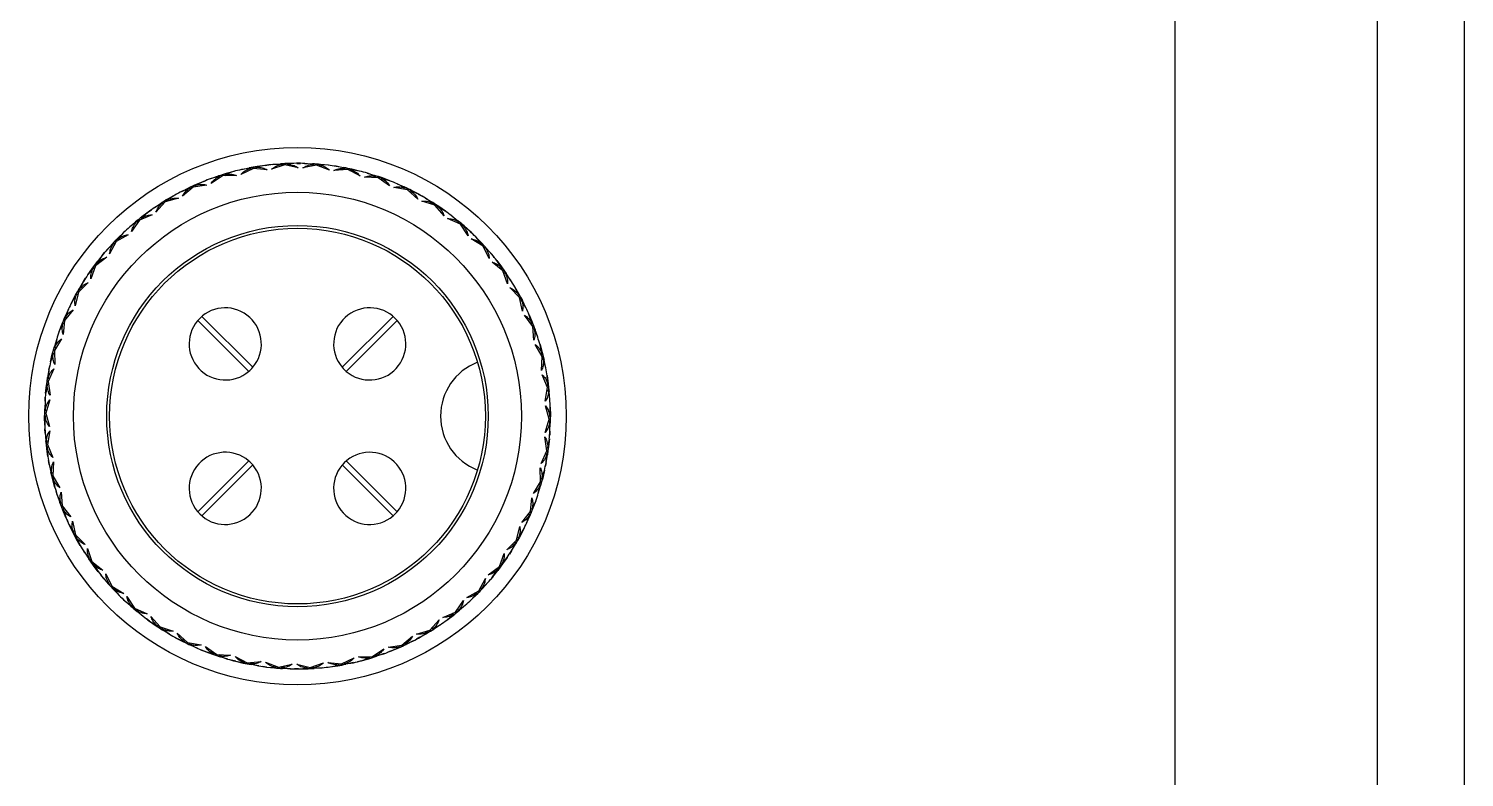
# Model space of a CAD drawing. Header units: millimetres. Extents: x -172 to 278, y -210 to 212.
# Drawn here: x 221.87 to 271.54, y -49.83 to -23.92 of the extents above; entities that cross this region are included whole.
import ezdxf

# ---------------------------------------------------------------- set-up
doc = ezdxf.new("R2010")
doc.units = ezdxf.units.MM

msp = doc.modelspace()

# ---------------------------------------------------------------- linework, layer by layer
at = {"color": 7, "linetype": 'Continuous', "lineweight": 25}
for p, q in [((261.54, -87.332), (261.54, 75.668)), ((268.54, -87.332), (268.54, 75.668)), ((271.54, 74.168), (271.54, -85.832)), ((229.641, -28.756), (229.21, -28.969)), ((229.226, -28.801), (229.497, -28.744)), ((229.523, -28.759), (229.235, -28.799)), ((229.497, -28.744), (229.635, -28.723)), ((229.564, -28.794), (229.523, -28.759)), ((229.635, -28.723), (229.772, -28.695)), ((229.635, -28.723), (229.641, -28.756)), ((230.119, -28.807), (229.641, -28.756)), ((229.726, -28.765), (229.753, -28.718)), ((230.037, -28.656), (229.753, -28.718)), ((230.046, -28.655), (229.772, -28.695)), ((230.046, -28.655), (230.178, -28.639)), ((230.728, -28.632), (230.274, -28.789)), ((230.311, -28.625), (230.586, -28.602)), ((230.61, -28.62), (230.32, -28.624)), ((230.586, -28.602), (230.726, -28.599)), ((230.647, -28.66), (230.61, -28.62)), ((230.726, -28.599), (230.866, -28.588)), ((230.726, -28.599), (230.728, -28.632)), ((231.196, -28.742), (230.728, -28.632)), ((230.811, -28.651), (230.844, -28.609)), ((231.134, -28.582), (230.844, -28.609)), ((231.142, -28.582), (230.866, -28.588)), ((231.142, -28.583), (231.275, -28.583)), ((231.822, -28.645), (231.352, -28.744)), ((231.409, -28.586), (231.685, -28.598)), ((231.707, -28.619), (231.418, -28.586)), ((231.685, -28.598), (231.824, -28.613)), ((231.738, -28.663), (231.707, -28.619)), ((231.824, -28.613), (231.822, -28.645)), ((232.272, -28.814), (231.822, -28.645)), ((231.824, -28.613), (231.964, -28.619)), ((231.902, -28.675), (231.94, -28.637)), ((232.231, -28.647), (231.94, -28.637)), ((232.239, -28.648), (231.964, -28.619)), ((232.905, -28.796), (232.426, -28.835)), ((232.503, -28.685), (232.776, -28.731)), ((232.795, -28.755), (232.512, -28.686)), ((232.776, -28.731), (232.912, -28.764)), ((232.82, -28.803), (232.795, -28.755)), ((232.912, -28.764), (232.905, -28.796)), ((233.331, -29.019), (232.905, -28.796)), ((232.912, -28.764), (233.05, -28.787)), ((232.981, -28.835), (233.023, -28.802)), ((233.311, -28.849), (233.023, -28.802)), ((233.319, -28.851), (233.05, -28.787)), ((227.915, -29.21), (227.655, -29.341)), ((227.923, -29.207), (227.668, -29.313)), ((227.923, -29.207), (228.047, -29.158)), ((228.172, -29.111), (228.433, -29.021)), ((228.578, -29.015), (228.177, -29.28)), ((228.461, -29.033), (228.181, -29.108)), ((228.433, -29.021), (228.568, -28.983)), ((228.507, -29.062), (228.461, -29.033)), ((228.568, -28.983), (228.701, -28.938)), ((228.568, -28.983), (228.578, -29.015)), ((229.059, -29.006), (228.578, -29.015)), ((228.663, -29.013), (228.684, -28.963)), ((228.959, -28.866), (228.684, -28.963)), ((228.967, -28.864), (228.701, -28.938)), ((233.962, -29.081), (233.482, -29.06)), ((233.577, -28.92), (233.841, -29.001)), ((233.857, -29.027), (233.585, -28.923)), ((233.841, -29.001), (233.972, -29.05)), ((233.876, -29.077), (233.857, -29.027)), ((233.972, -29.05), (233.962, -29.081)), ((234.356, -29.356), (233.962, -29.081)), ((233.972, -29.05), (234.106, -29.09)), ((234.032, -29.13), (234.078, -29.102)), ((234.357, -29.184), (234.078, -29.102)), ((234.365, -29.187), (234.106, -29.09)), ((234.612, -29.288), (234.864, -29.401)), ((234.877, -29.429), (234.62, -29.292)), ((227.054, -29.792), (226.591, -29.92)), ((226.923, -29.681), (226.681, -29.844)), ((226.93, -29.677), (226.69, -29.815)), ((227.165, -29.552), (227.413, -29.429)), ((227.443, -29.438), (227.173, -29.548)), ((227.556, -29.405), (227.192, -29.718)), ((227.413, -29.429), (227.542, -29.375)), ((227.491, -29.461), (227.443, -29.438)), ((227.542, -29.375), (227.668, -29.313)), ((227.542, -29.375), (227.556, -29.405)), ((228.032, -29.336), (227.556, -29.405)), ((227.641, -29.393), (227.655, -29.341)), ((234.974, -29.496), (234.5, -29.415)), ((234.864, -29.401), (234.988, -29.466)), ((234.89, -29.481), (234.877, -29.429)), ((234.988, -29.466), (234.974, -29.496)), ((235.33, -29.818), (234.974, -29.496)), ((234.988, -29.466), (235.116, -29.524)), ((235.037, -29.553), (235.086, -29.531)), ((235.353, -29.648), (235.086, -29.531)), ((235.361, -29.652), (235.116, -29.524)), ((235.349, -29.646), (235.477, -29.717)), ((235.593, -29.784), (235.829, -29.927)), ((235.838, -29.956), (235.601, -29.788)), ((225.997, -30.274), (225.778, -30.466)), ((226.004, -30.269), (225.784, -30.436)), ((225.993, -30.277), (226.112, -30.191)), ((226.222, -30.115), (226.452, -29.962)), ((226.482, -29.967), (226.229, -30.11)), ((226.591, -29.92), (226.269, -30.277)), ((226.452, -29.962), (226.574, -29.892)), ((226.534, -29.984), (226.482, -29.967)), ((226.574, -29.892), (226.69, -29.815)), ((226.574, -29.892), (226.591, -29.92)), ((226.673, -29.897), (226.681, -29.844)), ((235.926, -30.035), (235.466, -29.895)), ((235.829, -29.927), (235.944, -30.007)), ((235.838, -29.956), (235.844, -30.01)), ((235.926, -30.035), (235.944, -30.007)), ((236.239, -30.399), (235.926, -30.035)), ((235.944, -30.007), (236.064, -30.08)), ((236.033, -30.084), (235.982, -30.099)), ((236.283, -30.233), (236.033, -30.084)), ((236.29, -30.238), (236.064, -30.08)), ((225.356, -30.792), (225.566, -30.611)), ((225.596, -30.612), (225.363, -30.786)), ((225.698, -30.552), (225.423, -30.947)), ((225.566, -30.611), (225.677, -30.527)), ((225.649, -30.623), (225.596, -30.612)), ((225.677, -30.527), (225.784, -30.436)), ((225.677, -30.527), (225.698, -30.552)), ((226.141, -30.367), (225.698, -30.552)), ((225.777, -30.519), (225.778, -30.466)), ((236.803, -30.688), (236.364, -30.492)), ((236.504, -30.398), (236.721, -30.57)), ((236.725, -30.6), (236.511, -30.403)), ((236.721, -30.57), (236.824, -30.664)), ((236.725, -30.6), (236.725, -30.654)), ((236.803, -30.688), (236.824, -30.664)), ((237.068, -31.089), (236.803, -30.688)), ((236.824, -30.664), (236.934, -30.751)), ((236.903, -30.751), (236.85, -30.76)), ((237.133, -30.93), (236.903, -30.751)), ((237.139, -30.936), (236.934, -30.751)), ((224.891, -31.291), (224.668, -31.717)), ((224.767, -31.367), (224.868, -31.269)), ((224.868, -31.269), (224.962, -31.165)), ((224.868, -31.269), (224.891, -31.291)), ((225.308, -31.052), (224.891, -31.291)), ((225.153, -30.978), (224.96, -31.195)), ((224.965, -31.249), (224.96, -31.195)), ((225.159, -30.972), (224.962, -31.165)), ((237.139, -30.937), (237.236, -31.028)), ((237.592, -31.447), (237.181, -31.197)), ((237.331, -31.121), (237.524, -31.319)), ((237.525, -31.349), (237.338, -31.127)), ((224.41, -31.775), (224.238, -31.991)), ((224.404, -31.782), (224.239, -32.022)), ((224.41, -31.775), (224.495, -31.673)), ((224.582, -31.572), (224.767, -31.367)), ((224.798, -31.364), (224.588, -31.565)), ((224.852, -31.367), (224.798, -31.364)), ((237.525, -31.349), (237.518, -31.403)), ((237.524, -31.319), (237.616, -31.425)), ((237.592, -31.447), (237.616, -31.425)), ((237.804, -31.878), (237.592, -31.447)), ((237.616, -31.425), (237.713, -31.525)), ((237.683, -31.521), (237.629, -31.524)), ((237.888, -31.728), (237.683, -31.521)), ((237.894, -31.735), (237.713, -31.525)), ((237.885, -31.725), (237.978, -31.838)), ((223.912, -32.442), (224.07, -32.216)), ((224.1, -32.209), (223.917, -32.435)), ((224.184, -32.126), (224.015, -32.576)), ((224.07, -32.216), (224.157, -32.106)), ((224.154, -32.206), (224.1, -32.209)), ((224.157, -32.106), (224.238, -31.991)), ((224.157, -32.106), (224.184, -32.126)), ((224.567, -31.836), (224.184, -32.126)), ((224.252, -32.074), (224.239, -32.022)), ((238.278, -32.299), (237.902, -31.999)), ((238.061, -31.942), (238.228, -32.163)), ((238.225, -32.193), (238.067, -31.95)), ((238.225, -32.193), (238.212, -32.245)), ((238.228, -32.163), (238.305, -32.28)), ((238.278, -32.299), (238.305, -32.28)), ((238.305, -32.28), (238.39, -32.391)), ((223.93, -32.707), (223.586, -33.042)), ((223.766, -32.666), (223.623, -32.902)), ((223.762, -32.673), (223.629, -32.932)), ((223.76, -32.678), (223.838, -32.554)), ((238.436, -32.753), (238.278, -32.299)), ((238.36, -32.384), (238.306, -32.379)), ((238.538, -32.615), (238.36, -32.384)), ((238.542, -32.622), (238.39, -32.391)), ((223.357, -33.391), (223.485, -33.146)), ((223.514, -33.135), (223.361, -33.382)), ((223.586, -33.042), (223.476, -33.51)), ((223.485, -33.146), (223.558, -33.026)), ((223.567, -33.125), (223.514, -33.135)), ((223.558, -33.026), (223.623, -32.902)), ((223.558, -33.026), (223.586, -33.042)), ((223.647, -32.983), (223.629, -32.932)), ((238.853, -33.229), (238.518, -32.885)), ((238.682, -32.849), (238.82, -33.088)), ((238.814, -33.118), (238.687, -32.857)), ((238.814, -33.118), (238.794, -33.168)), ((238.82, -33.088), (238.882, -33.214)), ((238.853, -33.229), (238.882, -33.214)), ((238.952, -33.7), (238.853, -33.229)), ((238.882, -33.214), (238.952, -33.335)), ((223.408, -33.65), (223.108, -34.026)), ((223.24, -33.631), (223.127, -33.883)), ((223.236, -33.638), (223.136, -33.912)), ((223.24, -33.631), (223.297, -33.51)), ((238.924, -33.324), (238.871, -33.313)), ((239.071, -33.575), (238.924, -33.324)), ((239.074, -33.583), (238.952, -33.335)), ((239.074, -33.583), (239.131, -33.704)), ((222.924, -34.401), (223.021, -34.142)), ((223.048, -34.128), (222.927, -34.392)), ((223.021, -34.142), (223.078, -34.014)), ((223.048, -34.128), (223.099, -34.111)), ((223.108, -34.026), (223.057, -34.504)), ((223.078, -34.014), (223.127, -33.883)), ((223.108, -34.026), (223.078, -34.014)), ((223.136, -33.912), (223.162, -33.959)), ((227.717, -34.022), (229.479, -35.784)), ((229.62, -35.643), (227.858, -33.881)), ((234.479, -33.881), (232.717, -35.643)), ((232.858, -35.784), (234.62, -34.022)), ((239.307, -34.225), (239.017, -33.842)), ((239.185, -33.826), (239.292, -34.081)), ((239.282, -34.11), (239.189, -33.834)), ((239.282, -34.11), (239.255, -34.157)), ((239.292, -34.081), (239.338, -34.213)), ((239.307, -34.225), (239.338, -34.213)), ((239.346, -34.704), (239.307, -34.225)), ((239.338, -34.213), (239.392, -34.342)), ((223.007, -34.652), (222.757, -35.063)), ((222.839, -34.653), (222.758, -34.918)), ((222.836, -34.662), (222.771, -34.945)), ((239.365, -34.328), (239.314, -34.31)), ((239.479, -34.596), (239.365, -34.328)), ((239.482, -34.604), (239.392, -34.342)), ((222.622, -35.457), (222.685, -35.188)), ((222.71, -35.171), (222.624, -35.448)), ((222.685, -35.188), (222.726, -35.054)), ((222.71, -35.171), (222.759, -35.148)), ((222.726, -35.054), (222.758, -34.918)), ((222.757, -35.063), (222.726, -35.054)), ((222.757, -35.063), (222.767, -35.543)), ((222.771, -34.945), (222.802, -34.99)), ((239.632, -35.269), (239.393, -34.853)), ((239.561, -34.858), (239.635, -35.125)), ((239.622, -35.152), (239.564, -34.867)), ((239.622, -35.152), (239.59, -35.195)), ((239.632, -35.269), (239.664, -35.262)), ((239.635, -35.125), (239.664, -35.262)), ((239.664, -35.262), (239.702, -35.397)), ((222.568, -35.719), (222.522, -35.991)), ((222.567, -35.727), (222.538, -36.017)), ((222.736, -35.696), (222.539, -36.135)), ((222.566, -35.732), (222.594, -35.588)), ((239.611, -35.75), (239.632, -35.269)), ((239.677, -35.379), (239.629, -35.355)), ((239.757, -35.659), (239.677, -35.379)), ((239.758, -35.667), (239.702, -35.397)), ((222.506, -36.248), (222.455, -36.534)), ((222.483, -36.268), (222.507, -36.13)), ((222.506, -36.248), (222.552, -36.219)), ((222.507, -36.13), (222.522, -35.991)), ((222.539, -36.135), (222.507, -36.13)), ((222.538, -36.017), (222.574, -36.057)), ((222.539, -36.135), (222.609, -36.61)), ((239.824, -36.347), (239.639, -35.903)), ((239.828, -36.229), (239.791, -36.268)), ((239.805, -35.93), (239.845, -36.203)), ((239.828, -36.229), (239.807, -35.939)), ((239.845, -36.203), (239.857, -36.343)), ((222.434, -36.809), (222.443, -36.676)), ((222.454, -36.543), (222.483, -36.268)), ((239.743, -36.82), (239.824, -36.347)), ((239.855, -36.461), (239.81, -36.431)), ((239.824, -36.347), (239.857, -36.343)), ((239.899, -36.748), (239.855, -36.461)), ((239.857, -36.343), (239.877, -36.481)), ((239.899, -36.757), (239.877, -36.481)), ((222.418, -37.365), (222.425, -37.225)), ((222.434, -36.809), (222.422, -37.085)), ((222.425, -37.225), (222.422, -37.085)), ((222.457, -37.226), (222.425, -37.225)), ((222.433, -36.818), (222.441, -37.109)), ((222.441, -37.109), (222.482, -37.144)), ((222.597, -36.766), (222.457, -37.226)), ((222.457, -37.226), (222.586, -37.689)), ((239.879, -37.439), (239.751, -36.976)), ((239.898, -37.323), (239.913, -37.032)), ((239.913, -37.023), (239.918, -37.3)), ((222.424, -37.642), (222.418, -37.365)), ((222.438, -37.342), (222.423, -37.632)), ((222.438, -37.342), (222.48, -37.308)), ((239.74, -37.899), (239.879, -37.439)), ((239.895, -37.556), (239.855, -37.521)), ((239.898, -37.323), (239.857, -37.357)), ((239.879, -37.439), (239.912, -37.44)), ((239.903, -37.847), (239.895, -37.556)), ((239.903, -37.856), (239.915, -37.58)), ((239.918, -37.3), (239.912, -37.44)), ((239.912, -37.44), (239.915, -37.58)), ((222.438, -37.921), (222.43, -37.775)), ((222.437, -37.908), (222.46, -38.183)), ((222.438, -37.916), (222.482, -38.204)), ((222.48, -38.322), (222.46, -38.183)), ((222.482, -38.204), (222.527, -38.234)), ((222.594, -37.845), (222.513, -38.318)), ((239.797, -38.53), (239.728, -38.054)), ((239.831, -38.417), (239.882, -38.131)), ((239.883, -38.122), (239.853, -38.397)), ((239.902, -37.856), (239.894, -37.989)), ((222.513, -38.318), (222.48, -38.322)), ((222.492, -38.462), (222.48, -38.322)), ((222.531, -38.735), (222.492, -38.462)), ((222.509, -38.436), (222.546, -38.397)), ((222.509, -38.436), (222.53, -38.726)), ((222.513, -38.318), (222.698, -38.762)), ((239.601, -38.969), (239.797, -38.53)), ((239.799, -38.648), (239.762, -38.608)), ((239.768, -38.946), (239.815, -38.674)), ((239.77, -38.938), (239.799, -38.648)), ((239.831, -38.417), (239.785, -38.445)), ((239.797, -38.53), (239.83, -38.535)), ((239.83, -38.535), (239.815, -38.674)), ((239.853, -38.397), (239.83, -38.535)), ((222.581, -39.011), (222.554, -38.867)), ((222.578, -38.998), (222.635, -39.268)), ((222.58, -39.006), (222.66, -39.286)), ((222.725, -38.915), (222.704, -39.395)), ((229.479, -38.881), (227.717, -40.643)), ((227.858, -40.784), (229.62, -39.022)), ((232.717, -39.022), (234.479, -40.784)), ((234.62, -40.643), (232.858, -38.881)), ((239.579, -39.602), (239.57, -39.122)), ((239.626, -39.494), (239.713, -39.217)), ((239.715, -39.208), (239.652, -39.477)), ((239.768, -38.946), (239.743, -39.077)), ((222.673, -39.403), (222.635, -39.268)), ((222.66, -39.286), (222.708, -39.31)), ((222.704, -39.395), (222.673, -39.403)), ((222.701, -39.54), (222.673, -39.403)), ((222.775, -39.806), (222.701, -39.54)), ((222.704, -39.395), (222.944, -39.812)), ((222.715, -39.513), (222.747, -39.47)), ((222.715, -39.513), (222.773, -39.798)), ((239.329, -40.013), (239.579, -39.602)), ((239.501, -40.003), (239.566, -39.719)), ((239.566, -39.719), (239.535, -39.675)), ((239.626, -39.494), (239.578, -39.517)), ((239.579, -39.602), (239.611, -39.611)), ((239.611, -39.611), (239.579, -39.747)), ((239.652, -39.477), (239.611, -39.611)), ((222.855, -40.061), (222.814, -39.934)), ((222.855, -40.061), (222.945, -40.322)), ((222.857, -40.069), (222.972, -40.337)), ((222.99, -39.961), (223.03, -40.44)), ((239.228, -40.638), (239.279, -40.16)), ((239.498, -40.011), (239.579, -39.747)), ((222.999, -40.452), (222.945, -40.322)), ((222.972, -40.337), (223.023, -40.355)), ((223.03, -40.44), (222.999, -40.452)), ((223.045, -40.584), (222.999, -40.452)), ((223.03, -40.44), (223.32, -40.823)), ((223.152, -40.839), (223.045, -40.584)), ((223.055, -40.555), (223.081, -40.508)), ((223.055, -40.555), (223.148, -40.831)), ((238.929, -41.015), (239.228, -40.638)), ((239.2, -40.753), (239.175, -40.705)), ((239.259, -40.651), (239.21, -40.782)), ((239.228, -40.638), (239.259, -40.651)), ((239.289, -40.537), (239.237, -40.553)), ((239.316, -40.523), (239.259, -40.651)), ((239.289, -40.537), (239.41, -40.273)), ((239.413, -40.264), (239.316, -40.523)), ((223.268, -41.094), (223.206, -40.961)), ((223.262, -41.082), (223.385, -41.329)), ((223.266, -41.089), (223.413, -41.341)), ((223.384, -40.965), (223.483, -41.435)), ((238.75, -41.623), (238.861, -41.155)), ((239.097, -41.034), (239.21, -40.782)), ((239.1, -41.027), (239.2, -40.753)), ((223.455, -41.451), (223.385, -41.329)), ((223.413, -41.341), (223.466, -41.352)), ((223.483, -41.435), (223.455, -41.451)), ((223.516, -41.576), (223.455, -41.451)), ((223.483, -41.435), (223.819, -41.779)), ((223.654, -41.816), (223.516, -41.576)), ((223.523, -41.547), (223.543, -41.497)), ((223.523, -41.547), (223.65, -41.808)), ((238.406, -41.958), (238.75, -41.623)), ((238.708, -41.733), (238.689, -41.682)), ((238.779, -41.639), (238.714, -41.763)), ((238.75, -41.623), (238.779, -41.639)), ((238.823, -41.529), (238.77, -41.539)), ((238.852, -41.519), (238.779, -41.639)), ((238.823, -41.529), (238.976, -41.282)), ((238.98, -41.274), (238.852, -41.519)), ((223.802, -42.054), (223.724, -41.93)), ((223.795, -42.043), (223.947, -42.274)), ((223.799, -42.05), (223.977, -42.281)), ((223.901, -41.912), (224.058, -42.366)), ((238.153, -42.539), (238.321, -42.089)), ((238.57, -41.999), (238.498, -42.111)), ((238.57, -41.999), (238.714, -41.763)), ((238.575, -41.992), (238.708, -41.733)), ((224.032, -42.385), (223.947, -42.274)), ((223.977, -42.281), (224.03, -42.285)), ((224.058, -42.366), (224.032, -42.385)), ((224.109, -42.502), (224.032, -42.385)), ((224.058, -42.366), (224.434, -42.665)), ((224.276, -42.722), (224.109, -42.502)), ((224.111, -42.472), (224.125, -42.42)), ((224.111, -42.472), (224.27, -42.715)), ((237.77, -42.829), (238.153, -42.539)), ((237.927, -42.89), (238.099, -42.673)), ((237.932, -42.883), (238.097, -42.643)), ((238.097, -42.643), (238.085, -42.591)), ((238.179, -42.559), (238.099, -42.673)), ((238.153, -42.539), (238.179, -42.559)), ((238.266, -42.449), (238.179, -42.559)), ((238.237, -42.456), (238.183, -42.459)), ((238.237, -42.456), (238.419, -42.23)), ((238.425, -42.222), (238.266, -42.449)), ((224.452, -42.94), (224.359, -42.827)), ((224.443, -42.93), (224.623, -43.14)), ((224.449, -42.937), (224.654, -43.143)), ((224.532, -42.787), (224.745, -43.218)), ((224.721, -43.24), (224.623, -43.14)), ((224.654, -43.143), (224.707, -43.141)), ((237.445, -43.373), (237.669, -42.948)), ((237.539, -43.301), (237.748, -43.1)), ((237.754, -43.093), (237.569, -43.298)), ((237.927, -42.89), (237.842, -42.992)), ((224.745, -43.218), (224.721, -43.24)), ((224.812, -43.346), (224.721, -43.24)), ((224.745, -43.218), (225.156, -43.467)), ((224.811, -43.316), (224.818, -43.262)), ((224.811, -43.316), (224.999, -43.537)), ((225.005, -43.544), (224.812, -43.346)), ((225.208, -43.738), (225.101, -43.637)), ((225.268, -43.576), (225.533, -43.976)), ((237.029, -43.613), (237.445, -43.373)), ((237.177, -43.693), (237.375, -43.5)), ((237.183, -43.687), (237.377, -43.469)), ((237.377, -43.469), (237.371, -43.416)), ((237.469, -43.396), (237.375, -43.5)), ((237.445, -43.373), (237.469, -43.396)), ((237.569, -43.298), (237.469, -43.396)), ((237.539, -43.301), (237.485, -43.298)), ((225.198, -43.729), (225.403, -43.914)), ((225.204, -43.735), (225.433, -43.914)), ((225.512, -44.001), (225.403, -43.914)), ((225.433, -43.914), (225.486, -43.905)), ((225.533, -43.976), (225.512, -44.001)), ((225.616, -44.095), (225.512, -44.001)), ((225.533, -43.976), (225.972, -44.173)), ((225.611, -44.065), (225.612, -44.011)), ((225.611, -44.065), (225.825, -44.262)), ((225.833, -44.267), (225.616, -44.095)), ((236.195, -44.298), (236.639, -44.112)), ((236.339, -44.391), (236.559, -44.199)), ((236.659, -44.138), (236.553, -44.229)), ((236.559, -44.199), (236.56, -44.145)), ((236.639, -44.112), (236.914, -43.718)), ((236.639, -44.112), (236.659, -44.138)), ((236.771, -44.053), (236.659, -44.138)), ((236.74, -44.053), (236.688, -44.042)), ((236.74, -44.053), (236.974, -43.879)), ((236.98, -43.873), (236.771, -44.053)), ((226.047, -44.426), (225.939, -44.348)), ((226.046, -44.427), (226.273, -44.585)), ((226.053, -44.432), (226.303, -44.581)), ((226.097, -44.266), (226.411, -44.63)), ((226.393, -44.658), (226.273, -44.585)), ((226.303, -44.581), (226.355, -44.565)), ((226.411, -44.63), (226.393, -44.658)), ((226.508, -44.738), (226.393, -44.658)), ((226.411, -44.63), (226.87, -44.77)), ((226.499, -44.709), (226.492, -44.655)), ((235.746, -44.745), (236.068, -44.388)), ((235.884, -44.703), (235.763, -44.772)), ((235.854, -44.698), (235.803, -44.681)), ((235.854, -44.698), (236.107, -44.555)), ((236.115, -44.55), (235.884, -44.703)), ((236.333, -44.396), (236.553, -44.229)), ((226.499, -44.709), (226.736, -44.877)), ((226.744, -44.881), (226.508, -44.738)), ((226.976, -45.013), (227.221, -45.141)), ((226.983, -45.017), (227.25, -45.134)), ((227.006, -44.847), (227.363, -45.169)), ((227.348, -45.198), (227.221, -45.141)), ((227.25, -45.134), (227.299, -45.112)), ((227.363, -45.169), (227.348, -45.198)), ((227.472, -45.264), (227.348, -45.198)), ((227.363, -45.169), (227.837, -45.25)), ((227.46, -45.236), (227.447, -45.183)), ((234.781, -45.26), (235.145, -44.946)), ((234.894, -45.227), (235.163, -45.117)), ((235.171, -45.113), (234.924, -45.236)), ((235.283, -44.873), (235.746, -44.745)), ((235.406, -44.987), (235.29, -45.051)), ((235.407, -44.987), (235.646, -44.85)), ((235.414, -44.983), (235.656, -44.821)), ((235.763, -44.772), (235.646, -44.85)), ((235.656, -44.821), (235.663, -44.767)), ((235.746, -44.745), (235.763, -44.772)), ((227.46, -45.236), (227.716, -45.373)), ((227.725, -45.376), (227.472, -45.264)), ((227.972, -45.477), (227.848, -45.428)), ((227.972, -45.478), (228.23, -45.574)), ((227.98, -45.481), (228.259, -45.563)), ((227.981, -45.309), (228.375, -45.584)), ((228.364, -45.615), (228.23, -45.574)), ((228.259, -45.563), (228.305, -45.535)), ((228.375, -45.584), (228.364, -45.615)), ((228.496, -45.664), (228.364, -45.615)), ((228.375, -45.584), (228.855, -45.605)), ((228.48, -45.638), (228.46, -45.588)), ((228.48, -45.638), (228.751, -45.742)), ((228.76, -45.744), (228.496, -45.664)), ((229.006, -45.646), (229.431, -45.869)), ((232.696, -45.909), (233.127, -45.696)), ((233.278, -45.659), (233.759, -45.65)), ((233.768, -45.681), (233.636, -45.727)), ((233.652, -45.701), (233.673, -45.652)), ((233.759, -45.65), (234.159, -45.385)), ((233.759, -45.65), (233.768, -45.681)), ((233.903, -45.644), (233.768, -45.681)), ((233.875, -45.632), (233.83, -45.603)), ((233.875, -45.632), (234.156, -45.557)), ((234.165, -45.553), (233.903, -45.644)), ((234.413, -45.458), (234.29, -45.507)), ((234.305, -45.329), (234.781, -45.26)), ((234.414, -45.458), (234.669, -45.352)), ((234.422, -45.455), (234.682, -45.324)), ((234.794, -45.29), (234.669, -45.352)), ((234.682, -45.324), (234.696, -45.272)), ((234.781, -45.26), (234.794, -45.29)), ((234.924, -45.236), (234.794, -45.29)), ((234.894, -45.227), (234.846, -45.204)), ((229.031, -45.817), (228.889, -45.78)), ((229.018, -45.814), (229.287, -45.878)), ((229.026, -45.816), (229.313, -45.863)), ((229.425, -45.901), (229.287, -45.878)), ((229.313, -45.863), (229.355, -45.829)), ((229.431, -45.869), (229.425, -45.901)), ((229.561, -45.933), (229.425, -45.901)), ((229.431, -45.869), (229.91, -45.83)), ((229.542, -45.909), (229.516, -45.862)), ((229.542, -45.909), (229.824, -45.979)), ((229.833, -45.98), (229.561, -45.933)), ((230.098, -46.016), (229.965, -45.999)), ((230.065, -45.851), (230.515, -46.02)), ((230.098, -46.017), (230.372, -46.046)), ((230.106, -46.018), (230.397, -46.028)), ((230.512, -46.052), (230.372, -46.046)), ((230.397, -46.028), (230.435, -45.99)), ((230.515, -46.02), (230.512, -46.052)), ((230.652, -46.067), (230.512, -46.052)), ((230.515, -46.02), (230.985, -45.92)), ((230.63, -46.046), (230.599, -46.002)), ((230.63, -46.046), (230.919, -46.079)), ((230.928, -46.079), (230.652, -46.067)), ((231.208, -46.082), (231.061, -46.082)), ((231.141, -45.922), (231.609, -46.033)), ((231.195, -46.082), (231.471, -46.077)), ((231.203, -46.082), (231.493, -46.056)), ((231.61, -46.066), (231.471, -46.077)), ((231.493, -46.056), (231.526, -46.013)), ((231.609, -46.033), (232.063, -45.876)), ((231.609, -46.033), (231.61, -46.066)), ((231.75, -46.063), (231.61, -46.066)), ((231.726, -46.044), (231.69, -46.005)), ((231.726, -46.044), (232.017, -46.041)), ((232.026, -46.04), (231.75, -46.063)), ((232.218, -45.858), (232.696, -45.909)), ((232.291, -46.01), (232.565, -45.97)), ((232.299, -46.009), (232.584, -45.947)), ((232.702, -45.941), (232.565, -45.97)), ((232.584, -45.947), (232.611, -45.9)), ((232.696, -45.909), (232.702, -45.941)), ((232.84, -45.921), (232.702, -45.941)), ((232.814, -45.906), (232.772, -45.871)), ((232.814, -45.906), (233.102, -45.866)), ((233.111, -45.864), (232.84, -45.921)), ((233.383, -45.797), (233.24, -45.834)), ((233.37, -45.801), (233.636, -45.727)), ((233.378, -45.799), (233.652, -45.701))]:
    msp.add_line(p, q, dxfattribs=at)
for radius in [9.3, 7.75, 6.6, 6.5]:
    msp.add_circle((231.168, -37.332), radius, dxfattribs=at)
for centre, radius, start, end in [((231.168, -37.332), 8.75, 102.7653, 104.6272), ((231.168, -37.332), 8.75, 99.1815, 101.0146), ((231.168, -37.332), 8.75, 95.5653, 97.4272), ((231.168, -37.332), 8.75, 91.9815, 93.8146), ((231.168, -37.332), 8.75, 88.3653, 90.2272), ((231.168, -37.332), 8.75, 84.7815, 86.6146), ((231.168, -37.332), 8.75, 81.1653, 83.0272), ((231.168, -37.332), 8.75, 77.5815, 79.4146), ((231.168, -37.332), 8.75, 109.9653, 111.8272), ((231.168, -37.332), 8.75, 106.3815, 108.2146), ((231.168, -37.332), 8.75, 73.9653, 75.8272), ((231.168, -37.332), 8.75, 70.3815, 72.2146), ((231.168, -37.332), 8.75, 66.7653, 68.6272), ((231.168, -37.332), 8.75, 117.1653, 119.0272), ((231.168, -37.332), 8.75, 113.5815, 115.4146), ((231.168, -37.332), 8.75, 63.1815, 65.0146), ((231.168, -37.332), 8.75, 59.5653, 61.4272), ((231.168, -37.332), 8.75, 124.3653, 126.2272), ((231.168, -37.332), 8.75, 120.7815, 122.6146), ((231.168, -37.332), 8.75, 55.9815, 57.8125), ((231.168, -37.332), 8.75, 52.3653, 54.2272), ((231.168, -37.332), 8.75, 131.5653, 133.4272), ((231.168, -37.332), 8.75, 127.9815, 129.8146), ((231.168, -37.332), 8.75, 48.7806, 50.6146), ((231.168, -37.332), 8.75, 135.1815, 137.0146), ((231.168, -37.332), 8.75, 45.1653, 47.0272), ((231.168, -37.332), 8.75, 138.7653, 140.6272), ((231.168, -37.332), 8.75, 41.5815, 43.4146), ((231.168, -37.332), 8.75, 37.9653, 39.8272), ((231.168, -37.332), 8.75, 142.3815, 144.2146), ((231.168, -37.332), 8.75, 34.3815, 36.2146), ((231.168, -37.332), 8.75, 145.9653, 147.8253), ((231.168, -37.332), 8.75, 30.7653, 32.6272), ((231.168, -37.332), 8.75, 149.5834, 151.4146), ((231.168, -37.332), 8.75, 27.1815, 29.0146), ((231.168, -37.332), 8.75, 153.1653, 155.0272), ((228.668, -34.832), 1.25, 319.5886, 310.4114), ((233.668, -34.832), 1.25, 229.5886, 220.4114), ((231.168, -37.332), 8.75, 23.5653, 25.4272), ((231.168, -37.332), 8.75, 156.7815, 158.6146), ((231.168, -37.332), 8.75, 19.9815, 21.8146), ((231.168, -37.332), 8.75, 160.3653, 162.2272), ((231.168, -37.332), 8.75, 16.3653, 18.2272), ((231.168, -37.332), 8.75, 163.9815, 165.8146), ((231.168, -37.332), 8.75, 12.7815, 14.6146), ((231.168, -37.332), 8.75, 167.5653, 169.4272), ((228.668, -34.832), 1.25, 310.4114, 319.5886), ((233.668, -34.832), 1.25, 220.4114, 229.5886), ((238.118, -37.332), 2, 111.1985, 248.8015), ((231.168, -37.332), 8.75, 9.1653, 11.0272), ((231.168, -37.332), 8.75, 171.1815, 173.0146), ((231.168, -37.332), 8.75, 5.5815, 7.4146), ((231.168, -37.332), 8.75, 174.7653, 176.6272), ((231.168, -37.332), 8.75, 1.9653, 3.8272), ((231.168, -37.332), 8.75, 178.3815, 180.2146), ((231.168, -37.332), 8.75, 181.9653, 183.8272), ((231.168, -37.332), 8.75, 358.3815, 0.2146), ((231.168, -37.332), 8.75, 185.5815, 187.4146), ((231.168, -37.332), 8.75, 354.7653, 356.6272), ((231.168, -37.332), 8.75, 189.1653, 191.0272), ((228.668, -39.832), 1.25, 49.5886, 40.4114), ((233.668, -39.832), 1.25, 319.5886, 310.4114), ((231.168, -37.332), 8.75, 351.1815, 353.0146), ((228.668, -39.832), 1.25, 40.4114, 49.5886), ((231.168, -37.332), 8.75, 347.5653, 349.4272), ((231.168, -37.332), 8.75, 192.7815, 194.6146), ((231.168, -37.332), 8.75, 343.9815, 345.8146), ((231.168, -37.332), 8.75, 196.3653, 198.2272), ((231.168, -37.332), 8.75, 340.3653, 342.2272), ((231.168, -37.332), 8.75, 199.9815, 201.8146), ((233.668, -39.832), 1.25, 310.4114, 319.5886), ((231.168, -37.332), 8.75, 336.7815, 338.6146), ((231.168, -37.332), 8.75, 203.5653, 205.4272), ((231.168, -37.332), 8.75, 333.1653, 335.0272), ((231.168, -37.332), 8.75, 207.1815, 209.0146), ((231.168, -37.332), 8.75, 329.5815, 331.4146), ((231.168, -37.332), 8.75, 210.7653, 212.6272), ((231.168, -37.332), 8.75, 325.9653, 327.8272), ((231.168, -37.332), 8.75, 214.3815, 216.2146), ((231.168, -37.332), 8.75, 217.9653, 219.8272), ((231.168, -37.332), 8.75, 322.3815, 324.2146), ((231.168, -37.332), 8.75, 221.5815, 223.4146), ((231.168, -37.332), 8.75, 318.7653, 320.6272), ((231.168, -37.332), 8.75, 225.1653, 227.0272), ((231.168, -37.332), 8.75, 311.5653, 313.4272), ((231.168, -37.332), 8.75, 315.1815, 317.0146), ((231.168, -37.332), 8.75, 228.7815, 230.6146), ((231.168, -37.332), 8.75, 307.9815, 309.8146), ((231.168, -37.332), 8.75, 232.3653, 234.2272), ((231.168, -37.332), 8.75, 235.9815, 237.8146), ((231.168, -37.332), 8.75, 300.7815, 302.6146), ((231.168, -37.332), 8.75, 304.3653, 306.2272), ((231.168, -37.332), 8.75, 239.5653, 241.4272), ((231.168, -37.332), 8.75, 243.1806, 245.0146), ((231.168, -37.332), 8.75, 297.1653, 299.0272), ((231.168, -37.332), 8.75, 246.7653, 248.6272), ((231.168, -37.332), 8.75, 250.3815, 252.2146), ((231.168, -37.332), 8.75, 286.3815, 288.2146), ((231.168, -37.332), 8.75, 289.9653, 291.8272), ((231.168, -37.332), 8.75, 293.5815, 295.4146), ((231.168, -37.332), 8.75, 253.9653, 255.8272), ((231.168, -37.332), 8.75, 257.5815, 259.4146), ((231.168, -37.332), 8.75, 261.1653, 263.0272), ((231.168, -37.332), 8.75, 264.7815, 266.6146), ((231.168, -37.332), 8.75, 268.3653, 270.2272), ((231.168, -37.332), 8.75, 271.9815, 273.8146), ((231.168, -37.332), 8.75, 275.5653, 277.4272), ((231.168, -37.332), 8.75, 279.1815, 281.0146), ((231.168, -37.332), 8.75, 282.7653, 284.6272)]:
    msp.add_arc(centre, radius, start, end, dxfattribs=at)
for points, knots in [([(229.21, -28.969), (229.249, -28.928), (229.335, -28.838), (229.457, -28.787), (229.523, -28.759)], [0, 0, 0, 0, 0.454807, 1, 1, 1, 1]), ([(229.753, -28.718), (229.825, -28.722), (229.956, -28.728), (230.068, -28.782), (230.119, -28.807)], [0, 0, 0, 0, 0.5451928, 1, 1, 1, 1]), ([(230.274, -28.789), (230.318, -28.754), (230.414, -28.676), (230.541, -28.64), (230.61, -28.62)], [0, 0, 0, 0, 0.454807, 1, 1, 1, 1]), ([(230.844, -28.609), (230.914, -28.621), (231.044, -28.644), (231.148, -28.712), (231.196, -28.742)], [0, 0, 0, 0, 0.545193, 1, 1, 1, 1]), ([(231.352, -28.744), (231.4, -28.715), (231.505, -28.649), (231.636, -28.63), (231.707, -28.619)], [0, 0, 0, 0, 0.454807, 1, 1, 1, 1]), ([(231.94, -28.637), (232.008, -28.658), (232.134, -28.697), (232.229, -28.777), (232.272, -28.814)], [0, 0, 0, 0, 0.545193, 1, 1, 1, 1]), ([(232.426, -28.835), (232.478, -28.812), (232.591, -28.76), (232.723, -28.757), (232.795, -28.755)], [0, 0, 0, 0, 0.454807, 1, 1, 1, 1]), ([(233.023, -28.802), (233.089, -28.832), (233.209, -28.886), (233.293, -28.977), (233.331, -29.019)], [0, 0, 0, 0, 0.545193, 1, 1, 1, 1]), ([(228.177, -29.28), (228.211, -29.235), (228.285, -29.135), (228.399, -29.069), (228.461, -29.033)], [0, 0, 0, 0, 0.454807, 1, 1, 1, 1]), ([(228.684, -28.963), (228.756, -28.958), (228.887, -28.948), (229.005, -28.987), (229.059, -29.006)], [0, 0, 0, 0, 0.545193, 1, 1, 1, 1]), ([(233.482, -29.06), (233.535, -29.043), (233.654, -29.006), (233.785, -29.019), (233.857, -29.027)], [0, 0, 0, 0, 0.454807, 1, 1, 1, 1]), ([(234.078, -29.102), (234.139, -29.139), (234.251, -29.208), (234.323, -29.31), (234.356, -29.356)], [0, 0, 0, 0, 0.545193, 1, 1, 1, 1]), ([(226.681, -29.844), (226.749, -29.821), (226.874, -29.778), (226.998, -29.788), (227.054, -29.792)], [0, 0, 0, 0, 0.545193, 1, 1, 1, 1]), ([(227.192, -29.718), (227.219, -29.669), (227.281, -29.561), (227.385, -29.481), (227.443, -29.438)], [0, 0, 0, 0, 0.454807, 1, 1, 1, 1]), ([(227.655, -29.341), (227.725, -29.326), (227.855, -29.3), (227.976, -29.324), (228.032, -29.336)], [0, 0, 0, 0, 0.545193, 1, 1, 1, 1]), ([(234.5, -29.415), (234.556, -29.405), (234.678, -29.383), (234.806, -29.413), (234.877, -29.429)], [0, 0, 0, 0, 0.454807, 1, 1, 1, 1]), ([(235.086, -29.531), (235.143, -29.576), (235.245, -29.659), (235.304, -29.768), (235.33, -29.818)], [0, 0, 0, 0, 0.545193, 1, 1, 1, 1]), ([(226.269, -30.277), (226.29, -30.225), (226.337, -30.11), (226.431, -30.017), (226.482, -29.967)], [0, 0, 0, 0, 0.454807, 1, 1, 1, 1]), ([(235.466, -29.895), (235.523, -29.892), (235.647, -29.886), (235.77, -29.931), (235.838, -29.956)], [0, 0, 0, 0, 0.454807, 1, 1, 1, 1]), ([(236.033, -30.084), (236.083, -30.135), (236.175, -30.23), (236.219, -30.346), (236.239, -30.399)], [0, 0, 0, 0, 0.545193, 1, 1, 1, 1]), ([(225.423, -30.947), (225.438, -30.892), (225.47, -30.772), (225.552, -30.669), (225.596, -30.612)], [0, 0, 0, 0, 0.454807, 1, 1, 1, 1]), ([(225.778, -30.466), (225.842, -30.434), (225.961, -30.376), (226.085, -30.37), (226.141, -30.367)], [0, 0, 0, 0, 0.545193, 1, 1, 1, 1]), ([(236.364, -30.492), (236.421, -30.496), (236.545, -30.506), (236.662, -30.567), (236.725, -30.6)], [0, 0, 0, 0, 0.454807, 1, 1, 1, 1]), ([(236.903, -30.751), (236.947, -30.808), (237.026, -30.914), (237.055, -31.034), (237.068, -31.089)], [0, 0, 0, 0, 0.545193, 1, 1, 1, 1]), ([(224.96, -31.195), (225.02, -31.156), (225.13, -31.084), (225.252, -31.062), (225.308, -31.052)], [0, 0, 0, 0, 0.545193, 1, 1, 1, 1]), ([(237.181, -31.197), (237.236, -31.209), (237.358, -31.233), (237.466, -31.308), (237.525, -31.349)], [0, 0, 0, 0, 0.454807, 1, 1, 1, 1]), ([(224.668, -31.717), (224.676, -31.661), (224.693, -31.538), (224.761, -31.425), (224.798, -31.364)], [0, 0, 0, 0, 0.454807, 1, 1, 1, 1]), ([(237.683, -31.521), (237.719, -31.584), (237.784, -31.699), (237.798, -31.822), (237.804, -31.878)], [0, 0, 0, 0, 0.545193, 1, 1, 1, 1]), ([(224.015, -32.576), (224.016, -32.52), (224.018, -32.395), (224.071, -32.275), (224.1, -32.209)], [0, 0, 0, 0, 0.454807, 1, 1, 1, 1]), ([(224.239, -32.022), (224.294, -31.975), (224.395, -31.89), (224.513, -31.853), (224.567, -31.836)], [0, 0, 0, 0, 0.545193, 1, 1, 1, 1]), ([(237.902, -31.999), (237.956, -32.017), (238.073, -32.057), (238.172, -32.145), (238.225, -32.193)], [0, 0, 0, 0, 0.454807, 1, 1, 1, 1]), ([(223.629, -32.932), (223.677, -32.879), (223.766, -32.782), (223.879, -32.73), (223.93, -32.707)], [0, 0, 0, 0, 0.545193, 1, 1, 1, 1]), ([(238.36, -32.384), (238.388, -32.45), (238.438, -32.572), (238.436, -32.696), (238.436, -32.753)], [0, 0, 0, 0, 0.545193, 1, 1, 1, 1]), ([(223.476, -33.51), (223.469, -33.454), (223.455, -33.331), (223.493, -33.204), (223.514, -33.135)], [0, 0, 0, 0, 0.454807, 1, 1, 1, 1]), ([(238.518, -32.885), (238.568, -32.91), (238.68, -32.964), (238.767, -33.064), (238.814, -33.118)], [0, 0, 0, 0, 0.454807, 1, 1, 1, 1]), ([(223.136, -33.912), (223.178, -33.853), (223.254, -33.745), (223.359, -33.68), (223.408, -33.65)], [0, 0, 0, 0, 0.545193, 1, 1, 1, 1]), ([(238.924, -33.324), (238.943, -33.393), (238.977, -33.521), (238.96, -33.644), (238.952, -33.7)], [0, 0, 0, 0, 0.545193, 1, 1, 1, 1]), ([(223.057, -34.504), (223.044, -34.449), (223.015, -34.329), (223.036, -34.199), (223.048, -34.128)], [0, 0, 0, 0, 0.454807, 1, 1, 1, 1]), ([(239.017, -33.842), (239.064, -33.872), (239.168, -33.94), (239.242, -34.05), (239.282, -34.11)], [0, 0, 0, 0, 0.454807, 1, 1, 1, 1]), ([(222.771, -34.945), (222.805, -34.882), (222.867, -34.765), (222.963, -34.687), (223.007, -34.652)], [0, 0, 0, 0, 0.5451928, 1, 1, 1, 1]), ([(239.365, -34.328), (239.375, -34.399), (239.393, -34.53), (239.361, -34.649), (239.346, -34.704)], [0, 0, 0, 0, 0.545193, 1, 1, 1, 1]), ([(222.767, -35.543), (222.747, -35.49), (222.702, -35.374), (222.707, -35.243), (222.71, -35.171)], [0, 0, 0, 0, 0.454807, 1, 1, 1, 1]), ([(239.393, -34.853), (239.436, -34.889), (239.53, -34.97), (239.589, -35.088), (239.622, -35.152)], [0, 0, 0, 0, 0.454807, 1, 1, 1, 1]), ([(222.538, -36.017), (222.564, -35.949), (222.61, -35.826), (222.697, -35.737), (222.736, -35.696)], [0, 0, 0, 0, 0.545193, 1, 1, 1, 1]), ([(239.677, -35.379), (239.678, -35.451), (239.68, -35.582), (239.633, -35.697), (239.611, -35.75)], [0, 0, 0, 0, 0.545193, 1, 1, 1, 1]), ([(222.609, -36.61), (222.582, -36.561), (222.524, -36.451), (222.512, -36.32), (222.506, -36.248)], [0, 0, 0, 0, 0.454807, 1, 1, 1, 1]), ([(239.639, -35.903), (239.677, -35.945), (239.761, -36.036), (239.804, -36.161), (239.828, -36.229)], [0, 0, 0, 0, 0.4548074, 1, 1, 1, 1]), ([(239.855, -36.461), (239.847, -36.532), (239.832, -36.663), (239.771, -36.771), (239.743, -36.82)], [0, 0, 0, 0, 0.545193, 1, 1, 1, 1]), ([(222.441, -37.109), (222.458, -37.039), (222.489, -36.911), (222.563, -36.811), (222.597, -36.766)], [0, 0, 0, 0, 0.545193, 1, 1, 1, 1]), ([(239.751, -36.976), (239.784, -37.022), (239.855, -37.123), (239.883, -37.252), (239.898, -37.323)], [0, 0, 0, 0, 0.4548074, 1, 1, 1, 1]), ([(222.586, -37.689), (222.553, -37.643), (222.481, -37.541), (222.454, -37.412), (222.438, -37.342)], [0, 0, 0, 0, 0.454807, 1, 1, 1, 1]), ([(239.895, -37.556), (239.878, -37.626), (239.848, -37.754), (239.773, -37.854), (239.74, -37.899)], [0, 0, 0, 0, 0.545193, 1, 1, 1, 1]), ([(222.482, -38.204), (222.49, -38.133), (222.505, -38.002), (222.566, -37.894), (222.594, -37.845)], [0, 0, 0, 0, 0.545193, 1, 1, 1, 1]), ([(239.728, -38.054), (239.755, -38.104), (239.813, -38.214), (239.824, -38.345), (239.831, -38.417)], [0, 0, 0, 0, 0.454807, 1, 1, 1, 1]), ([(222.698, -38.762), (222.66, -38.72), (222.576, -38.628), (222.532, -38.504), (222.509, -38.436)], [0, 0, 0, 0, 0.4548074, 1, 1, 1, 1]), ([(239.799, -38.648), (239.773, -38.715), (239.726, -38.839), (239.64, -38.928), (239.601, -38.969)], [0, 0, 0, 0, 0.545193, 1, 1, 1, 1]), ([(222.66, -39.286), (222.659, -39.214), (222.657, -39.082), (222.704, -38.967), (222.725, -38.915)], [0, 0, 0, 0, 0.545193, 1, 1, 1, 1]), ([(239.57, -39.122), (239.59, -39.174), (239.634, -39.29), (239.629, -39.422), (239.626, -39.494)], [0, 0, 0, 0, 0.454807, 1, 1, 1, 1]), ([(222.944, -39.812), (222.901, -39.775), (222.806, -39.695), (222.747, -39.577), (222.715, -39.513)], [0, 0, 0, 0, 0.454807, 1, 1, 1, 1]), ([(239.566, -39.719), (239.532, -39.783), (239.47, -39.899), (239.373, -39.977), (239.329, -40.013)], [0, 0, 0, 0, 0.545193, 1, 1, 1, 1]), ([(222.972, -40.337), (222.962, -40.266), (222.943, -40.135), (222.976, -40.015), (222.99, -39.961)], [0, 0, 0, 0, 0.545193, 1, 1, 1, 1]), ([(239.279, -40.16), (239.293, -40.215), (239.322, -40.336), (239.301, -40.466), (239.289, -40.537)], [0, 0, 0, 0, 0.454807, 1, 1, 1, 1]), ([(223.32, -40.823), (223.272, -40.792), (223.168, -40.725), (223.095, -40.615), (223.055, -40.555)], [0, 0, 0, 0, 0.454807, 1, 1, 1, 1]), ([(223.413, -41.341), (223.394, -41.271), (223.36, -41.144), (223.377, -41.021), (223.384, -40.965)], [0, 0, 0, 0, 0.545193, 1, 1, 1, 1]), ([(238.861, -41.155), (238.867, -41.211), (238.881, -41.334), (238.844, -41.461), (238.823, -41.529)], [0, 0, 0, 0, 0.454807, 1, 1, 1, 1]), ([(239.2, -40.753), (239.159, -40.812), (239.083, -40.92), (238.977, -40.985), (238.929, -41.015)], [0, 0, 0, 0, 0.545193, 1, 1, 1, 1]), ([(223.819, -41.779), (223.768, -41.755), (223.657, -41.7), (223.57, -41.601), (223.523, -41.547)], [0, 0, 0, 0, 0.454807, 1, 1, 1, 1]), ([(223.977, -42.281), (223.949, -42.215), (223.899, -42.093), (223.9, -41.969), (223.901, -41.912)], [0, 0, 0, 0, 0.5451928, 1, 1, 1, 1]), ([(238.321, -42.089), (238.321, -42.145), (238.319, -42.269), (238.266, -42.39), (238.237, -42.456)], [0, 0, 0, 0, 0.454807, 1, 1, 1, 1]), ([(238.708, -41.733), (238.66, -41.786), (238.571, -41.883), (238.458, -41.935), (238.406, -41.958)], [0, 0, 0, 0, 0.545193, 1, 1, 1, 1]), ([(224.434, -42.665), (224.381, -42.647), (224.263, -42.608), (224.165, -42.52), (224.111, -42.472)], [0, 0, 0, 0, 0.4548074, 1, 1, 1, 1]), ([(238.097, -42.643), (238.042, -42.69), (237.942, -42.775), (237.824, -42.812), (237.77, -42.829)], [0, 0, 0, 0, 0.545193, 1, 1, 1, 1]), ([(224.654, -43.143), (224.618, -43.081), (224.553, -42.966), (224.539, -42.843), (224.532, -42.787)], [0, 0, 0, 0, 0.545193, 1, 1, 1, 1]), ([(237.669, -42.948), (237.661, -43.004), (237.644, -43.127), (237.576, -43.24), (237.539, -43.301)], [0, 0, 0, 0, 0.454807, 1, 1, 1, 1]), ([(225.156, -43.467), (225.101, -43.456), (224.979, -43.431), (224.87, -43.356), (224.811, -43.316)], [0, 0, 0, 0, 0.454807, 1, 1, 1, 1]), ([(225.433, -43.914), (225.39, -43.857), (225.311, -43.751), (225.282, -43.63), (225.268, -43.576)], [0, 0, 0, 0, 0.545193, 1, 1, 1, 1]), ([(237.377, -43.469), (237.317, -43.509), (237.206, -43.581), (237.084, -43.603), (237.029, -43.613)], [0, 0, 0, 0, 0.545193, 1, 1, 1, 1]), ([(225.972, -44.173), (225.916, -44.168), (225.792, -44.159), (225.675, -44.098), (225.611, -44.065)], [0, 0, 0, 0, 0.454807, 1, 1, 1, 1]), ([(236.559, -44.199), (236.494, -44.231), (236.376, -44.289), (236.252, -44.295), (236.195, -44.298)], [0, 0, 0, 0, 0.545193, 1, 1, 1, 1]), ([(236.914, -43.718), (236.899, -43.773), (236.867, -43.893), (236.785, -43.996), (236.74, -44.053)], [0, 0, 0, 0, 0.454807, 1, 1, 1, 1]), ([(226.303, -44.581), (226.253, -44.529), (226.162, -44.435), (226.117, -44.319), (226.097, -44.266)], [0, 0, 0, 0, 0.545193, 1, 1, 1, 1]), ([(236.068, -44.388), (236.047, -44.44), (235.999, -44.555), (235.906, -44.648), (235.854, -44.698)], [0, 0, 0, 0, 0.454807, 1, 1, 1, 1]), ([(226.87, -44.77), (226.814, -44.773), (226.69, -44.779), (226.566, -44.733), (226.499, -44.709)], [0, 0, 0, 0, 0.454807, 1, 1, 1, 1]), ([(227.25, -45.134), (227.194, -45.089), (227.091, -45.006), (227.033, -44.896), (227.006, -44.847)], [0, 0, 0, 0, 0.545193, 1, 1, 1, 1]), ([(235.145, -44.946), (235.117, -44.996), (235.056, -45.104), (234.951, -45.184), (234.894, -45.227)], [0, 0, 0, 0, 0.454807, 1, 1, 1, 1]), ([(235.656, -44.821), (235.588, -44.844), (235.463, -44.886), (235.339, -44.877), (235.283, -44.873)], [0, 0, 0, 0, 0.545193, 1, 1, 1, 1]), ([(227.837, -45.25), (227.781, -45.26), (227.659, -45.282), (227.53, -45.252), (227.46, -45.236)], [0, 0, 0, 0, 0.454807, 1, 1, 1, 1]), ([(228.259, -45.563), (228.198, -45.526), (228.085, -45.456), (228.013, -45.355), (227.981, -45.309)], [0, 0, 0, 0, 0.545193, 1, 1, 1, 1]), ([(228.855, -45.605), (228.801, -45.622), (228.683, -45.659), (228.551, -45.645), (228.48, -45.638)], [0, 0, 0, 0, 0.454807, 1, 1, 1, 1]), ([(229.313, -45.863), (229.248, -45.833), (229.128, -45.779), (229.044, -45.687), (229.006, -45.646)], [0, 0, 0, 0, 0.545193, 1, 1, 1, 1]), ([(233.127, -45.696), (233.087, -45.737), (233.001, -45.826), (232.88, -45.878), (232.814, -45.906)], [0, 0, 0, 0, 0.454807, 1, 1, 1, 1]), ([(233.652, -45.701), (233.581, -45.707), (233.449, -45.717), (233.332, -45.677), (233.278, -45.659)], [0, 0, 0, 0, 0.545193, 1, 1, 1, 1]), ([(234.159, -45.385), (234.126, -45.43), (234.051, -45.53), (233.937, -45.596), (233.875, -45.632)], [0, 0, 0, 0, 0.454807, 1, 1, 1, 1]), ([(234.682, -45.324), (234.611, -45.339), (234.482, -45.365), (234.36, -45.34), (234.305, -45.329)], [0, 0, 0, 0, 0.545193, 1, 1, 1, 1]), ([(229.91, -45.83), (229.859, -45.853), (229.746, -45.905), (229.614, -45.908), (229.542, -45.909)], [0, 0, 0, 0, 0.454807, 1, 1, 1, 1]), ([(230.397, -46.028), (230.328, -46.007), (230.202, -45.968), (230.108, -45.888), (230.065, -45.851)], [0, 0, 0, 0, 0.545193, 1, 1, 1, 1]), ([(230.985, -45.92), (230.937, -45.95), (230.831, -46.015), (230.701, -46.035), (230.63, -46.046)], [0, 0, 0, 0, 0.454807, 1, 1, 1, 1]), ([(231.493, -46.056), (231.422, -46.044), (231.292, -46.021), (231.188, -45.953), (231.141, -45.922)], [0, 0, 0, 0, 0.545193, 1, 1, 1, 1]), ([(232.063, -45.876), (232.019, -45.911), (231.922, -45.989), (231.795, -46.025), (231.726, -46.044)], [0, 0, 0, 0, 0.454807, 1, 1, 1, 1]), ([(232.584, -45.947), (232.512, -45.943), (232.38, -45.937), (232.269, -45.883), (232.218, -45.858)], [0, 0, 0, 0, 0.545193, 1, 1, 1, 1])]:
    msp.add_open_spline(points, degree=3, knots=knots, dxfattribs=at)

doc.saveas('drawing.dxf')
